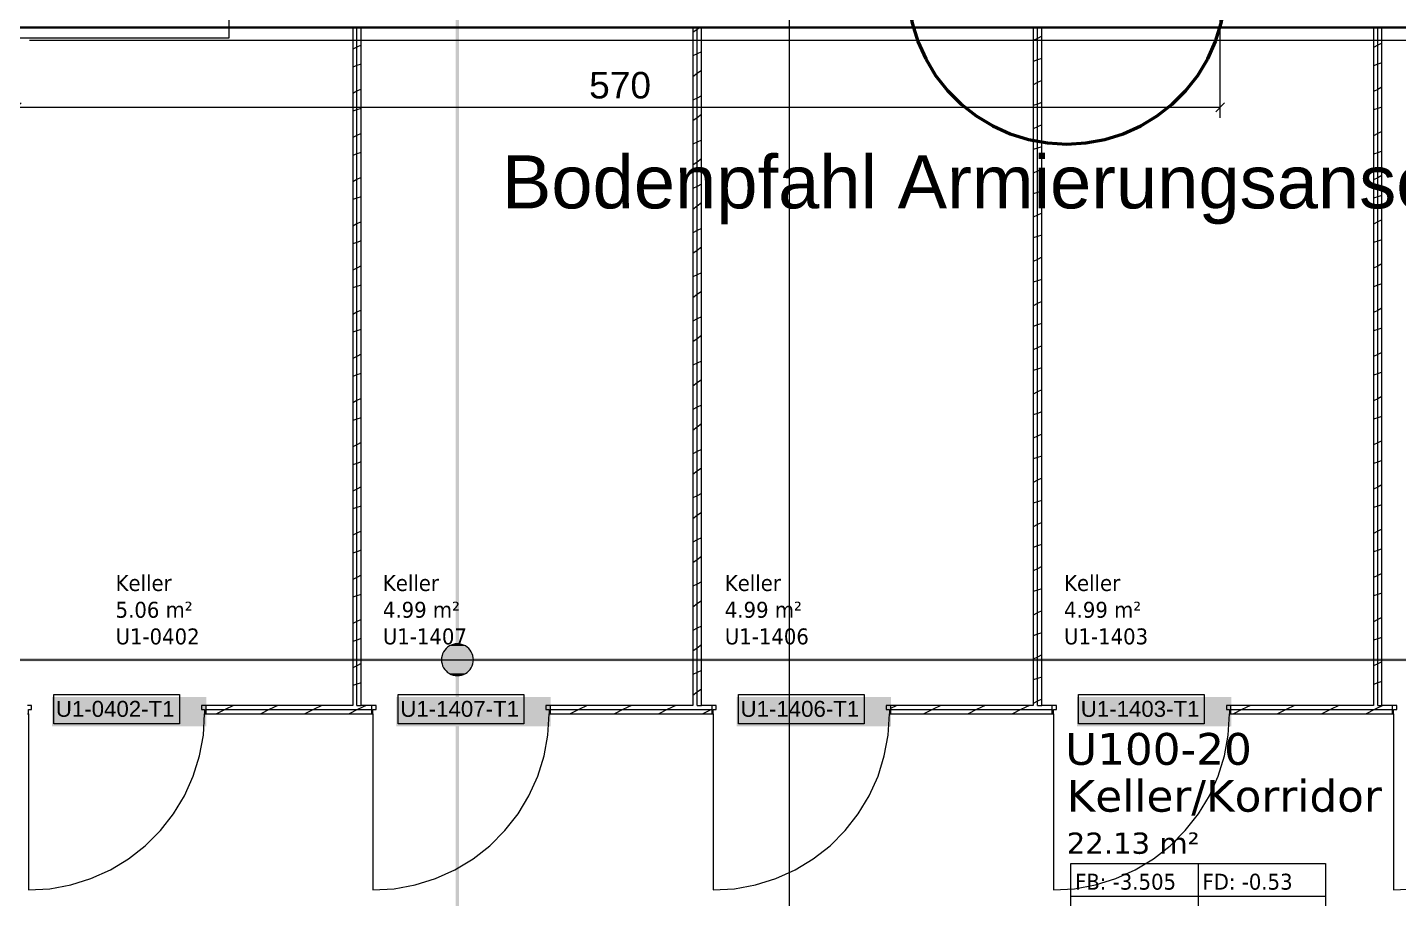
# Model space of a CAD drawing. Extents: x -1132 to 613, y -233 to 616.
# Drawn here: x -392.8 to -263.6, y -57.1 to 25 of the extents above; entities that cross this region are included whole.
import ezdxf
from ezdxf.lldxf.tags import DXFTag

# ---------------------------------------------------------------- set-up
doc = ezdxf.new("R2010")
doc.units = 0
doc.layers.get('0').update_dxf_attribs({"lineweight": 13})
for name, color, linetype, lineweight in [('A-AREA-____-IDEN', 7, 'Continuous', 5), ('A-DETL-____-HDLN', 7, '_Verdeckte Linien_', 9), ('A-DOOR-____-IDEN', 7, 'Continuous', 5), ('A-DOOR-FRAM-MCUT', 7, 'Continuous', 9), ('A-DOOR-OPNG-OTLN', 7, 'Continuous', 9), ('A-FLOR-____-OVHD', 7, 'Strichpunkt - Fein', 9), ('A-WALL-____-MCUT', 7, 'Continuous', 35), ('A-WALL-____-PATT', 7, 'Continuous', 35), ('A-WALL-FNSH-MCUT', 7, 'Continuous', 35), ('S-GRID-____-OTLN', 7, 'Continuous', 5)]:
    doc.layers.add(name, color=color, linetype=linetype, lineweight=lineweight)
for name, color, linetype, lineweight, true_color in [('EL01_VVV_Mass Blitzschutz', 3, 'Continuous', 13, 0x00ff00), ('EL01_WAN_Blitzschutz Text', 1, 'Continuous', 13, 0xff0000), ('EL01_WAN_Leitung_Potentialausgleich', 1, 'fein_strichliert', 13, 0xff0000)]:
    doc.layers.add(name, color=color, linetype=linetype, lineweight=lineweight, true_color=true_color)
doc.styles.get("Standard").update_dxf_attribs({"font": 'arial.ttf'})
tags = doc.linetypes.add('_Rasterlinie_', pattern=[0.375, 0.2, -0.05, 0.075, -0.05]).pattern_tags.tags
tags[10:11] = [DXFTag(74, 4), DXFTag(75, 0), DXFTag(340, '0'), DXFTag(46, 1.0), DXFTag(50, 0.0), DXFTag(44, 0.0), DXFTag(45, 0.0)]
tags[8:9] = [DXFTag(74, 4), DXFTag(75, 0), DXFTag(340, '0'), DXFTag(46, 1.0), DXFTag(50, 0.0), DXFTag(44, 0.0), DXFTag(45, 0.0)]
tags[6:7] = [DXFTag(74, 4), DXFTag(75, 0), DXFTag(340, '0'), DXFTag(46, 1.0), DXFTag(50, 0.0), DXFTag(44, 0.0), DXFTag(45, 0.0)]
tags[4:5] = [DXFTag(74, 4), DXFTag(75, 0), DXFTag(340, '0'), DXFTag(46, 1.0), DXFTag(50, 0.0), DXFTag(44, 0.0), DXFTag(45, 0.0)]
tags = doc.linetypes.add('_Verdeckte Linien_', pattern=[0.15, 0.1, -0.05]).pattern_tags.tags
tags[6:7] = [DXFTag(74, 4), DXFTag(75, 0), DXFTag(340, '0'), DXFTag(46, 1.0), DXFTag(50, 0.0), DXFTag(44, 0.0), DXFTag(45, 0.0)]
tags[4:5] = [DXFTag(74, 4), DXFTag(75, 0), DXFTag(340, '0'), DXFTag(46, 1.0), DXFTag(50, 0.0), DXFTag(44, 0.0), DXFTag(45, 0.0)]
tags = doc.linetypes.add('fein_strichliert', pattern=[4, 1, -2, 1]).pattern_tags.tags
tags[8:9] = [DXFTag(74, 4), DXFTag(75, 0), DXFTag(340, '0'), DXFTag(46, 0.0), DXFTag(50, 0.0), DXFTag(44, 0.0), DXFTag(45, 0.0)]
tags[6:7] = [DXFTag(74, 4), DXFTag(75, 0), DXFTag(340, '0'), DXFTag(46, 0.0), DXFTag(50, 0.0), DXFTag(44, 0.0), DXFTag(45, 0.0)]
tags[4:5] = [DXFTag(74, 4), DXFTag(75, 0), DXFTag(340, '0'), DXFTag(46, 0.0), DXFTag(50, 0.0), DXFTag(44, 0.0), DXFTag(45, 0.0)]
tags = doc.linetypes.add('Strichpunkt - Fein', pattern=[0.2, 0.1, -0.05, 0, -0.05]).pattern_tags.tags
tags[10:11] = [DXFTag(74, 4), DXFTag(75, 0), DXFTag(340, '0'), DXFTag(46, 1.0), DXFTag(50, 0.0), DXFTag(44, 0.0), DXFTag(45, 0.0)]
tags[8:9] = [DXFTag(74, 4), DXFTag(75, 0), DXFTag(340, '0'), DXFTag(46, 1.0), DXFTag(50, 0.0), DXFTag(44, 0.0), DXFTag(45, 0.0)]
tags[6:7] = [DXFTag(74, 4), DXFTag(75, 0), DXFTag(340, '0'), DXFTag(46, 1.0), DXFTag(50, 0.0), DXFTag(44, 0.0), DXFTag(45, 0.0)]
tags[4:5] = [DXFTag(74, 4), DXFTag(75, 0), DXFTag(340, '0'), DXFTag(46, 1.0), DXFTag(50, 0.0), DXFTag(44, 0.0), DXFTag(45, 0.0)]

# ---------------------------------------------------------------- blocks, each defined once
blk = doc.blocks.new('Referenz-A0UJ2EK7XE', base_point=(-1124.08, -162.87))
at = {"layer": 'A-AREA-____-IDEN', "color": 0, "linetype": 'Continuous', "ltscale": 0.13}
for p, q in [((-294.51, -53.83), (-270.51, -53.83)), ((-294.51, -59.96), (-294.51, -53.83)), ((-282.51, -53.83), (-282.51, -59.96)), ((-270.51, -53.83), (-270.51, -59.96)), ((-294.51, -56.89), (-270.51, -56.89))]:
    blk.add_line(p, q, dxfattribs=at)
at = {"layer": 'A-DETL-____-HDLN', "color": 0, "linetype": '_Verdeckte Linien_', "ltscale": 0.13}
for p, q in [((-373.81, 23.98), (-373.81, 140.98)), ((-518.41, 23.98), (-373.81, 23.98))]:
    blk.add_line(p, q, dxfattribs=at)
at = {"layer": 'A-DOOR-____-IDEN', "color": 0, "linetype": 'Continuous', "ltscale": 0.13}
for p, q in [((-390.33, -37.89), (-378.49, -37.89)), ((-390.33, -40.67), (-390.33, -37.89)), ((-378.49, -37.89), (-378.49, -40.67)), ((-357.88, -37.89), (-346.04, -37.89)), ((-357.88, -40.67), (-357.88, -37.89)), ((-346.04, -37.89), (-346.04, -40.67)), ((-325.83, -37.89), (-313.99, -37.89)), ((-325.83, -40.67), (-325.83, -37.89)), ((-313.99, -37.89), (-313.99, -40.67)), ((-293.78, -37.89), (-281.94, -37.89)), ((-293.78, -40.67), (-293.78, -37.89)), ((-281.94, -37.89), (-281.94, -40.67)), ((-378.49, -40.67), (-390.33, -40.67)), ((-346.04, -40.67), (-357.88, -40.67)), ((-313.99, -40.67), (-325.83, -40.67)), ((-281.94, -40.67), (-293.78, -40.67))]:
    blk.add_line(p, q, dxfattribs=at)
at = {"layer": 'A-DOOR-____-IDEN', "color": 7, "linetype": 'Continuous', "ltscale": 0.13, "true_color": 0xffffff}
for points in [[(-390.5, -40.89), (-375.96, -40.89), (-390.5, -38.13)], [(-375.96, -40.89), (-390.5, -38.13), (-375.96, -38.13)], [(-358.05, -40.89), (-343.51, -40.89), (-358.05, -38.13)], [(-343.51, -40.89), (-358.05, -38.13), (-343.51, -38.13)], [(-326, -40.89), (-311.46, -40.89), (-326, -38.13)], [(-311.46, -40.89), (-326, -38.13), (-311.46, -38.13)], [(-293.95, -40.89), (-279.41, -40.89), (-293.95, -38.13)], [(-279.41, -40.89), (-293.95, -38.13), (-279.41, -38.13)]]:
    blk.add_solid(points, dxfattribs=at)
at = {"layer": 'A-DOOR-FRAM-MCUT', "color": 0, "linetype": 'Continuous', "ltscale": 0.13}
for p, q in [((-392.41, -38.92), (-392.81, -38.92)), ((-392.81, -39.72), (-392.71, -39.72)), ((-392.71, -39.72), (-392.71, -39.32)), ((-392.71, -39.32), (-392.41, -39.32)), ((-392.41, -39.32), (-392.41, -38.92)), ((-376.01, -38.92), (-376.41, -38.92)), ((-376.41, -38.92), (-376.41, -39.32)), ((-376.41, -39.32), (-376.11, -39.32)), ((-376.11, -39.32), (-376.11, -39.72)), ((-376.11, -39.72), (-376.01, -39.72)), ((-359.96, -38.92), (-360.36, -38.92)), ((-360.36, -39.72), (-360.26, -39.72)), ((-360.26, -39.72), (-360.26, -39.32)), ((-360.26, -39.32), (-359.96, -39.32)), ((-359.96, -39.32), (-359.96, -38.92)), ((-343.56, -38.92), (-343.96, -38.92)), ((-343.96, -38.92), (-343.96, -39.32)), ((-343.96, -39.32), (-343.66, -39.32)), ((-343.66, -39.32), (-343.66, -39.72)), ((-343.66, -39.72), (-343.56, -39.72)), ((-327.91, -38.92), (-328.31, -38.92)), ((-328.31, -39.72), (-328.21, -39.72)), ((-328.21, -39.72), (-328.21, -39.32)), ((-328.21, -39.32), (-327.91, -39.32)), ((-327.91, -39.32), (-327.91, -38.92)), ((-311.51, -38.92), (-311.91, -38.92)), ((-311.91, -38.92), (-311.91, -39.32)), ((-311.91, -39.32), (-311.61, -39.32)), ((-311.61, -39.32), (-311.61, -39.72)), ((-311.61, -39.72), (-311.51, -39.72)), ((-295.86, -38.92), (-296.26, -38.92)), ((-296.26, -39.72), (-296.16, -39.72)), ((-296.16, -39.72), (-296.16, -39.32)), ((-296.16, -39.32), (-295.86, -39.32)), ((-295.86, -39.32), (-295.86, -38.92)), ((-279.46, -38.92), (-279.86, -38.92)), ((-279.86, -38.92), (-279.86, -39.32)), ((-279.86, -39.32), (-279.56, -39.32)), ((-279.56, -39.32), (-279.56, -39.72)), ((-279.56, -39.72), (-279.46, -39.72)), ((-263.81, -38.92), (-264.21, -38.92)), ((-264.21, -39.72), (-264.11, -39.72)), ((-264.11, -39.72), (-264.11, -39.32)), ((-264.11, -39.32), (-263.81, -39.32)), ((-263.81, -39.32), (-263.81, -38.92))]:
    blk.add_line(p, q, dxfattribs=at)
at = {"layer": 'A-DOOR-OPNG-OTLN', "color": 0, "linetype": 'Continuous', "ltscale": 0.13}
for p, q in [((-392.71, -39.72), (-392.71, -56.32)), ((-376.23, -41.72), (-376.11, -39.72)), ((-360.26, -39.72), (-360.26, -56.32)), ((-343.78, -41.72), (-343.66, -39.72)), ((-328.21, -39.72), (-328.21, -56.32)), ((-311.73, -41.72), (-311.61, -39.72)), ((-296.16, -39.72), (-296.16, -56.32)), ((-279.68, -41.72), (-279.56, -39.72)), ((-264.11, -39.72), (-264.11, -56.32)), ((-376.59, -43.69), (-376.23, -41.72)), ((-344.14, -43.69), (-343.78, -41.72)), ((-312.09, -43.69), (-311.73, -41.72)), ((-280.04, -43.69), (-279.68, -41.72)), ((-377.18, -45.61), (-376.59, -43.69)), ((-344.73, -45.61), (-344.14, -43.69)), ((-312.68, -45.61), (-312.09, -43.69)), ((-280.63, -45.61), (-280.04, -43.69)), ((-378.01, -47.44), (-377.18, -45.61)), ((-345.56, -47.44), (-344.73, -45.61)), ((-313.51, -47.44), (-312.68, -45.61)), ((-281.46, -47.44), (-280.63, -45.61)), ((-379.04, -49.15), (-378.01, -47.44)), ((-346.59, -49.15), (-345.56, -47.44)), ((-314.54, -49.15), (-313.51, -47.44)), ((-282.49, -49.15), (-281.46, -47.44)), ((-380.28, -50.73), (-379.04, -49.15)), ((-347.83, -50.73), (-346.59, -49.15)), ((-315.78, -50.73), (-314.54, -49.15)), ((-283.73, -50.73), (-282.49, -49.15)), ((-381.7, -52.15), (-380.28, -50.73)), ((-349.25, -52.15), (-347.83, -50.73)), ((-317.2, -52.15), (-315.78, -50.73)), ((-285.15, -52.15), (-283.73, -50.73)), ((-383.28, -53.38), (-381.7, -52.15)), ((-350.83, -53.38), (-349.25, -52.15)), ((-318.78, -53.38), (-317.2, -52.15)), ((-286.73, -53.38), (-285.15, -52.15)), ((-384.99, -54.42), (-383.28, -53.38)), ((-352.54, -54.42), (-350.83, -53.38)), ((-320.49, -54.42), (-318.78, -53.38)), ((-288.44, -54.42), (-286.73, -53.38)), ((-388.73, -55.84), (-386.82, -55.24)), ((-386.82, -55.24), (-384.99, -54.42)), ((-356.28, -55.84), (-354.37, -55.24)), ((-354.37, -55.24), (-352.54, -54.42)), ((-324.23, -55.84), (-322.32, -55.24)), ((-322.32, -55.24), (-320.49, -54.42)), ((-292.18, -55.84), (-290.27, -55.24)), ((-290.27, -55.24), (-288.44, -54.42)), ((-392.71, -56.32), (-390.71, -56.2)), ((-390.71, -56.2), (-388.73, -55.84)), ((-360.26, -56.32), (-358.26, -56.2)), ((-358.26, -56.2), (-356.28, -55.84)), ((-328.21, -56.32), (-326.21, -56.2)), ((-326.21, -56.2), (-324.23, -55.84)), ((-296.16, -56.32), (-294.16, -56.2)), ((-294.16, -56.2), (-292.18, -55.84)), ((-264.11, -56.32), (-262.11, -56.2))]:
    blk.add_line(p, q, dxfattribs=at)
at = {"layer": 'A-FLOR-____-OVHD', "color": 0, "linetype": 'Strichpunkt - Fein', "ltscale": 0.13}
blk.add_line((-392.61, 23.78), (-175.31, 23.78), dxfattribs=at)
at = {"layer": 'A-WALL-____-MCUT', "color": 0, "linetype": 'Continuous', "ltscale": 0.35}
for p, q in [((-393.81, 24.98), (-266.01, 24.98)), ((-266.01, 24.98), (-137.41, 24.98))]:
    blk.add_line(p, q, dxfattribs=at)
at = {"layer": 'A-WALL-____-MCUT', "color": 0, "linetype": 'Continuous', "lineweight": 9, "ltscale": 0.13}
for p, q in [((-361.76, -38.92), (-361.76, 24.98)), ((-329.71, -38.92), (-329.71, 24.98)), ((-297.66, -38.92), (-297.66, 24.98)), ((-265.61, -38.92), (-265.61, 24.98)), ((-376.01, -39.32), (-360.36, -39.32)), ((-361.76, -38.92), (-361.36, -38.92)), ((-343.56, -39.32), (-328.31, -39.32)), ((-329.71, -38.92), (-329.31, -38.92)), ((-311.51, -39.32), (-296.26, -39.32)), ((-297.66, -38.92), (-297.26, -38.92)), ((-279.46, -39.32), (-264.21, -39.32)), ((-265.61, -38.92), (-265.21, -38.92))]:
    blk.add_line(p, q, dxfattribs=at)
at = {"layer": 'A-WALL-____-PATT', "color": 0, "linetype": 'Continuous', "lineweight": 9, "ltscale": 0.13}
for p, q in [((-329.71, 24.79), (-330.11, 24.49)), ((-329.45, 24.98), (-329.71, 24.79)), ((-361.36, 23.32), (-361.76, 23.12)), ((-297.66, 23.94), (-298.06, 23.74)), ((-297.26, 24.14), (-297.66, 23.94)), ((-265.61, 23.3), (-266.01, 23.1)), ((-265.21, 23.5), (-265.61, 23.3)), ((-361.76, 23.12), (-362.16, 22.92)), ((-329.71, 22.49), (-330.11, 22.29)), ((-329.31, 22.69), (-329.71, 22.49)), ((-297.26, 22.05), (-297.66, 21.92)), ((-361.76, 21.38), (-362.16, 21.24)), ((-361.36, 21.51), (-361.76, 21.38)), ((-329.31, 20.92), (-329.71, 20.62)), ((-297.66, 21.92), (-298.06, 21.78)), ((-265.61, 21.5), (-266.01, 21.36)), ((-265.21, 21.63), (-265.61, 21.5)), ((-329.71, 20.62), (-330.11, 20.32)), ((-297.66, 19.77), (-298.06, 19.57)), ((-297.26, 19.97), (-297.66, 19.77)), ((-361.76, 18.96), (-362.16, 18.76)), ((-361.36, 19.16), (-361.76, 18.96)), ((-329.71, 18.32), (-330.11, 18.12)), ((-329.31, 18.52), (-329.71, 18.32)), ((-265.61, 19.14), (-266.01, 18.94)), ((-265.21, 19.34), (-265.61, 19.14)), ((-361.76, 17.21), (-362.16, 17.08)), ((-361.36, 17.34), (-361.76, 17.21)), ((-297.66, 17.75), (-298.06, 17.62)), ((-297.26, 17.89), (-297.66, 17.75)), ((-265.61, 17.33), (-266.01, 17.2)), ((-265.21, 17.46), (-265.61, 17.33)), ((-329.71, 16.46), (-330.11, 16.16)), ((-329.31, 16.76), (-329.71, 16.46)), ((-297.66, 15.61), (-298.06, 15.41)), ((-297.26, 15.81), (-297.66, 15.61)), ((-361.76, 14.79), (-362.16, 14.59)), ((-361.36, 14.99), (-361.76, 14.79)), ((-329.31, 14.36), (-329.71, 14.16)), ((-265.61, 14.97), (-266.01, 14.77)), ((-265.21, 15.17), (-265.61, 14.97)), ((-361.76, 13.05), (-362.16, 12.91)), ((-361.36, 13.18), (-361.76, 13.05)), ((-329.71, 14.16), (-330.11, 13.96)), ((-297.66, 13.59), (-298.06, 13.46)), ((-297.26, 13.72), (-297.66, 13.59)), ((-265.61, 13.17), (-266.01, 13.03)), ((-265.21, 13.3), (-265.61, 13.17)), ((-329.71, 12.29), (-330.11, 11.99)), ((-329.31, 12.59), (-329.71, 12.29)), ((-297.26, 11.64), (-297.66, 11.44)), ((-361.76, 10.63), (-362.16, 10.43)), ((-361.36, 10.83), (-361.76, 10.63)), ((-297.66, 11.44), (-298.06, 11.24)), ((-265.61, 10.81), (-266.01, 10.61)), ((-265.21, 11.01), (-265.61, 10.81)), ((-329.71, 9.99), (-330.11, 9.79)), ((-329.31, 10.19), (-329.71, 9.99)), ((-297.66, 9.42), (-298.06, 9.29)), ((-297.26, 9.56), (-297.66, 9.42)), ((-265.21, 9.13), (-265.61, 9)), ((-361.76, 8.88), (-362.16, 8.75)), ((-361.36, 9.01), (-361.76, 8.88)), ((-329.71, 8.13), (-330.11, 7.83)), ((-329.31, 8.43), (-329.71, 8.13)), ((-265.61, 9), (-266.01, 8.87)), ((-361.76, 6.46), (-362.16, 6.26)), ((-361.36, 6.66), (-361.76, 6.46)), ((-297.66, 7.28), (-298.06, 7.08)), ((-297.26, 7.48), (-297.66, 7.28)), ((-265.61, 6.64), (-266.01, 6.44)), ((-265.21, 6.84), (-265.61, 6.64)), ((-329.71, 5.83), (-330.11, 5.63)), ((-329.31, 6.03), (-329.71, 5.83)), ((-297.66, 5.26), (-298.06, 5.13)), ((-297.26, 5.39), (-297.66, 5.26)), ((-361.76, 4.72), (-362.16, 4.58)), ((-361.36, 4.85), (-361.76, 4.72)), ((-329.71, 3.96), (-330.11, 3.66)), ((-329.31, 4.26), (-329.71, 3.96)), ((-265.61, 4.84), (-266.01, 4.7)), ((-265.21, 4.97), (-265.61, 4.84)), ((-297.66, 3.11), (-298.06, 2.91)), ((-297.26, 3.31), (-297.66, 3.11)), ((-265.21, 2.68), (-265.61, 2.48)), ((-361.76, 2.3), (-362.16, 2.1)), ((-361.36, 2.5), (-361.76, 2.3)), ((-329.71, 1.66), (-330.11, 1.46)), ((-329.31, 1.86), (-329.71, 1.66)), ((-265.61, 2.48), (-266.01, 2.28)), ((-361.76, 0.55), (-362.16, 0.42)), ((-361.36, 0.68), (-361.76, 0.55)), ((-329.31, 0.1), (-329.71, -0.2)), ((-297.66, 1.09), (-298.06, 0.96)), ((-297.26, 1.23), (-297.66, 1.09)), ((-265.61, 0.67), (-266.01, 0.54)), ((-265.21, 0.81), (-265.61, 0.67)), ((-329.71, -0.2), (-330.11, -0.5)), ((-297.66, -1.05), (-298.06, -1.25)), ((-297.26, -0.85), (-297.66, -1.05)), ((-361.76, -1.87), (-362.16, -2.07)), ((-361.36, -1.67), (-361.76, -1.87)), ((-329.71, -2.5), (-330.11, -2.7)), ((-329.31, -2.3), (-329.71, -2.5)), ((-265.61, -1.69), (-266.01, -1.89)), ((-265.21, -1.49), (-265.61, -1.69)), ((-361.76, -3.61), (-362.16, -3.75)), ((-361.36, -3.48), (-361.76, -3.61)), ((-297.66, -3.07), (-298.06, -3.2)), ((-297.26, -2.94), (-297.66, -3.07)), ((-265.61, -3.49), (-266.01, -3.63)), ((-265.21, -3.36), (-265.61, -3.49)), ((-329.71, -4.37), (-330.11, -4.67)), ((-329.31, -4.07), (-329.71, -4.37)), ((-297.26, -5.02), (-297.66, -5.22)), ((-361.76, -6.03), (-362.16, -6.23)), ((-361.36, -5.83), (-361.76, -6.03)), ((-297.66, -5.22), (-298.06, -5.42)), ((-265.61, -5.85), (-266.01, -6.05)), ((-265.21, -5.65), (-265.61, -5.85)), ((-361.36, -7.64), (-361.76, -7.78)), ((-329.71, -6.67), (-330.11, -6.87)), ((-329.31, -6.47), (-329.71, -6.67)), ((-297.66, -7.23), (-298.06, -7.37)), ((-297.26, -7.1), (-297.66, -7.23)), ((-265.61, -7.66), (-266.01, -7.79)), ((-265.21, -7.52), (-265.61, -7.66)), ((-361.76, -7.78), (-362.16, -7.91)), ((-329.71, -8.53), (-330.11, -8.83)), ((-329.31, -8.23), (-329.71, -8.53)), ((-361.76, -10.2), (-362.16, -10.4)), ((-361.36, -10), (-361.76, -10.2)), ((-297.66, -9.38), (-298.06, -9.58)), ((-297.26, -9.18), (-297.66, -9.38)), ((-265.61, -10.02), (-266.01, -10.22)), ((-265.21, -9.82), (-265.61, -10.02)), ((-329.71, -10.83), (-330.11, -11.03)), ((-329.31, -10.63), (-329.71, -10.83)), ((-297.66, -11.4), (-298.06, -11.53)), ((-297.26, -11.27), (-297.66, -11.4)), ((-361.76, -11.94), (-362.16, -12.08)), ((-361.36, -11.81), (-361.76, -11.94)), ((-329.71, -12.7), (-330.11, -13)), ((-329.31, -12.4), (-329.71, -12.7)), ((-265.61, -11.82), (-266.01, -11.96)), ((-265.21, -11.69), (-265.61, -11.82)), ((-361.36, -14.16), (-361.76, -14.36)), ((-297.66, -13.55), (-298.06, -13.75)), ((-297.26, -13.35), (-297.66, -13.55)), ((-265.61, -14.18), (-266.01, -14.38)), ((-265.21, -13.98), (-265.61, -14.18)), ((-361.76, -14.36), (-362.16, -14.56)), ((-329.71, -15), (-330.11, -15.2)), ((-329.31, -14.8), (-329.71, -15)), ((-297.26, -15.43), (-297.66, -15.56)), ((-361.76, -16.11), (-362.16, -16.24)), ((-361.36, -15.97), (-361.76, -16.11)), ((-329.31, -16.56), (-329.71, -16.86)), ((-297.66, -15.56), (-298.06, -15.7)), ((-265.61, -15.99), (-266.01, -16.12)), ((-265.21, -15.85), (-265.61, -15.99)), ((-329.71, -16.86), (-330.11, -17.16)), ((-297.66, -17.71), (-298.06, -17.91)), ((-297.26, -17.51), (-297.66, -17.71)), ((-361.76, -18.53), (-362.16, -18.73)), ((-361.36, -18.33), (-361.76, -18.53)), ((-329.71, -19.16), (-330.11, -19.36)), ((-329.31, -18.96), (-329.71, -19.16)), ((-265.61, -18.35), (-266.01, -18.55)), ((-265.21, -18.15), (-265.61, -18.35)), ((-361.76, -20.27), (-362.16, -20.41)), ((-361.36, -20.14), (-361.76, -20.27)), ((-297.66, -19.73), (-298.06, -19.86)), ((-297.26, -19.6), (-297.66, -19.73)), ((-265.61, -20.15), (-266.01, -20.28)), ((-265.21, -20.02), (-265.61, -20.15)), ((-329.71, -21.03), (-330.11, -21.33)), ((-329.31, -20.73), (-329.71, -21.03)), ((-297.66, -21.88), (-298.06, -22.08)), ((-297.26, -21.68), (-297.66, -21.88)), ((-361.76, -22.69), (-362.16, -22.89)), ((-361.36, -22.49), (-361.76, -22.69)), ((-329.31, -23.13), (-329.71, -23.33)), ((-265.61, -22.51), (-266.01, -22.71)), ((-265.21, -22.31), (-265.61, -22.51)), ((-361.76, -24.44), (-362.16, -24.57)), ((-361.36, -24.3), (-361.76, -24.44)), ((-329.71, -23.33), (-330.11, -23.53)), ((-297.66, -23.89), (-298.06, -24.03)), ((-297.26, -23.76), (-297.66, -23.89)), ((-265.61, -24.32), (-266.01, -24.45)), ((-265.21, -24.18), (-265.61, -24.32)), ((-329.71, -25.19), (-330.11, -25.49)), ((-329.31, -24.89), (-329.71, -25.19)), ((-361.76, -26.86), (-362.16, -27.06)), ((-361.36, -26.66), (-361.76, -26.86)), ((-297.66, -26.04), (-298.06, -26.24)), ((-297.26, -25.84), (-297.66, -26.04)), ((-265.61, -26.68), (-266.01, -26.88)), ((-265.21, -26.48), (-265.61, -26.68)), ((-329.71, -27.49), (-330.11, -27.69)), ((-329.31, -27.29), (-329.71, -27.49)), ((-297.66, -28.06), (-298.06, -28.19)), ((-297.26, -27.93), (-297.66, -28.06)), ((-265.21, -28.35), (-265.61, -28.48)), ((-361.76, -28.6), (-362.16, -28.73)), ((-361.36, -28.47), (-361.76, -28.6)), ((-329.71, -29.36), (-330.11, -29.66)), ((-329.31, -29.06), (-329.71, -29.36)), ((-265.61, -28.48), (-266.01, -28.61)), ((-361.36, -30.82), (-361.76, -31.02)), ((-297.66, -30.21), (-298.06, -30.41)), ((-297.26, -30.01), (-297.66, -30.21)), ((-265.61, -30.84), (-266.01, -31.04)), ((-265.21, -30.64), (-265.61, -30.84)), ((-361.76, -31.02), (-362.16, -31.22)), ((-329.71, -31.66), (-330.11, -31.86)), ((-329.31, -31.46), (-329.71, -31.66)), ((-297.66, -32.22), (-298.06, -32.36)), ((-297.26, -32.09), (-297.66, -32.22)), ((-361.76, -32.77), (-362.16, -32.9)), ((-361.36, -32.63), (-361.76, -32.77)), ((-329.71, -33.52), (-330.11, -33.82)), ((-329.31, -33.22), (-329.71, -33.52)), ((-265.61, -32.65), (-266.01, -32.78)), ((-265.21, -32.51), (-265.61, -32.65)), ((-297.66, -34.37), (-298.06, -34.57)), ((-297.26, -34.17), (-297.66, -34.37)), ((-265.21, -34.81), (-265.61, -35.01)), ((-361.76, -35.19), (-362.16, -35.39)), ((-361.36, -34.99), (-361.76, -35.19)), ((-329.71, -35.82), (-330.11, -36.02)), ((-329.31, -35.62), (-329.71, -35.82)), ((-265.61, -35.01), (-266.01, -35.21)), ((-361.76, -36.93), (-362.16, -37.06)), ((-361.36, -36.8), (-361.76, -36.93)), ((-329.31, -37.39), (-329.71, -37.69)), ((-297.66, -36.39), (-298.06, -36.52)), ((-297.26, -36.25), (-297.66, -36.39)), ((-265.61, -36.81), (-266.01, -36.94)), ((-265.21, -36.68), (-265.61, -36.81)), ((-329.71, -37.69), (-330.11, -37.99)), ((-297.66, -38.54), (-298.06, -38.74)), ((-297.26, -38.34), (-297.66, -38.54)), ((-374.19, -39.32), (-374.99, -39.72)), ((-373.39, -38.92), (-374.19, -39.32)), ((-370.03, -39.32), (-370.83, -39.72)), ((-369.23, -38.92), (-370.03, -39.32)), ((-365.86, -39.32), (-366.66, -39.72)), ((-365.06, -38.92), (-365.86, -39.32)), ((-361.7, -39.32), (-362.5, -39.72)), ((-360.9, -38.92), (-361.7, -39.32)), ((-340.87, -39.32), (-341.67, -39.72)), ((-340.07, -38.92), (-340.87, -39.32)), ((-336.71, -39.32), (-337.51, -39.72)), ((-335.91, -38.92), (-336.71, -39.32)), ((-332.54, -39.32), (-333.34, -39.72)), ((-331.74, -38.92), (-332.54, -39.32)), ((-328.38, -39.32), (-329.18, -39.72)), ((-328.31, -39.29), (-328.38, -39.32)), ((-310.92, -38.92), (-311.51, -39.22)), ((-307.55, -39.32), (-308.35, -39.72)), ((-306.75, -38.92), (-307.55, -39.32)), ((-303.39, -39.32), (-304.19, -39.72)), ((-302.59, -38.92), (-303.39, -39.32)), ((-299.22, -39.32), (-300.02, -39.72)), ((-298.42, -38.92), (-299.22, -39.32)), ((-278.4, -39.32), (-279.2, -39.72)), ((-277.6, -38.92), (-278.4, -39.32)), ((-274.24, -39.32), (-275.04, -39.72)), ((-273.44, -38.92), (-274.24, -39.32)), ((-270.07, -39.32), (-270.87, -39.72)), ((-269.27, -38.92), (-270.07, -39.32)), ((-265.91, -39.32), (-266.71, -39.72)), ((-265.11, -38.92), (-265.91, -39.32))]:
    blk.add_line(p, q, dxfattribs=at)
at = {"layer": 'A-WALL-FNSH-MCUT', "color": 0, "linetype": 'Continuous', "lineweight": 9, "ltscale": 0.13}
for p, q in [((-362.16, 24.98), (-362.16, -38.92)), ((-361.36, -38.92), (-361.36, 24.98)), ((-330.11, 24.98), (-330.11, -38.92)), ((-329.31, -38.92), (-329.31, 24.98)), ((-298.06, 24.98), (-298.06, -38.92)), ((-297.26, -38.92), (-297.26, 24.98)), ((-266.01, 24.98), (-266.01, -38.92)), ((-265.21, -38.92), (-265.21, 24.98)), ((-362.16, -38.92), (-376.01, -38.92)), ((-376.01, -38.92), (-376.01, -39.72)), ((-376.01, -39.72), (-360.36, -39.72)), ((-360.36, -38.92), (-361.36, -38.92)), ((-360.36, -39.72), (-360.36, -38.92)), ((-330.11, -38.92), (-343.56, -38.92)), ((-343.56, -38.92), (-343.56, -39.72)), ((-343.56, -39.72), (-328.31, -39.72)), ((-328.31, -38.92), (-329.31, -38.92)), ((-328.31, -39.72), (-328.31, -38.92)), ((-298.06, -38.92), (-311.51, -38.92)), ((-311.51, -38.92), (-311.51, -39.72)), ((-311.51, -39.72), (-296.26, -39.72)), ((-296.26, -38.92), (-297.26, -38.92)), ((-296.26, -39.72), (-296.26, -38.92)), ((-266.01, -38.92), (-279.46, -38.92)), ((-279.46, -38.92), (-279.46, -39.72)), ((-279.46, -39.72), (-264.21, -39.72)), ((-264.21, -38.92), (-265.21, -38.92)), ((-264.21, -39.72), (-264.21, -38.92))]:
    blk.add_line(p, q, dxfattribs=at)
at = {"layer": 'S-GRID-____-OTLN', "color": 0, "linetype": '_Rasterlinie_', "ltscale": 0.13}
for p, q in [((-321.01, -159.1), (-321.01, 585.98)), ((-1115.8, -34.62), (95.18, -34.62))]:
    blk.add_line(p, q, dxfattribs=at)
at = {"layer": 'A-AREA-____-IDEN', "color": 0, "linetype": 'Continuous', "ltscale": 0.13, "attachment_point": 1}
for s, insert, char_height in [('{\\W0.9;\\fVerdana;Keller}', (-384.5, -26.64), 1.5), ('{\\W0.9;\\fVerdana;Keller}', (-359.32, -26.64), 1.5), ('{\\W0.9;\\fVerdana;Keller}', (-327.11, -26.64), 1.5), ('{\\W0.9;\\fVerdana;Keller}', (-295.15, -26.64), 1.5), ('{\\W0.9;\\fVerdana;5.06 m²}', (-384.5, -29.16), 1.5), ('{\\W0.9;\\fVerdana;4.99 m²}', (-359.32, -29.16), 1.5), ('{\\W0.9;\\fVerdana;4.99 m²}', (-327.11, -29.16), 1.5), ('{\\W0.9;\\fVerdana;4.99 m²}', (-295.15, -29.16), 1.5), ('{\\W0.9;\\fVerdana;U1-0402}', (-384.5, -31.67), 1.5), ('{\\W0.9;\\fVerdana;U1-1407}', (-359.32, -31.67), 1.5), ('{\\W0.9;\\fVerdana;U1-1406}', (-327.11, -31.67), 1.5), ('{\\W0.9;\\fVerdana;U1-1403}', (-295.15, -31.67), 1.5), ('{\\fVerdana;U100-20}', (-295.05, -41.52), 3), ('{\\fVerdana;Keller/Korridor}', (-294.91, -45.94), 3), ('{\\fVerdana;22.13 m²}', (-294.9, -50.91), 2), ('{\\W0.9;\\fVerdana;FB: -3.505}', (-294.12, -54.79), 1.5), ('{\\W0.9;\\fVerdana;FD: -0.53}', (-282.12, -54.79), 1.5)]:
    blk.add_mtext(s, dxfattribs=dict(at, insert=insert, char_height=char_height))
at = {"layer": 'A-DOOR-____-IDEN', "color": 0, "linetype": 'Continuous', "ltscale": 0.13, "char_height": 1.5, "attachment_point": 1}
for s, insert in [('{\\fArial;U1-0402-T1}', (-390.13, -38.5)), ('{\\fArial;U1-1407-T1}', (-357.68, -38.5)), ('{\\fArial;U1-1406-T1}', (-325.63, -38.5)), ('{\\fArial;U1-1403-T1}', (-293.58, -38.5))]:
    blk.add_mtext(s, dxfattribs=dict(at, insert=insert))
blk = doc.blocks.new('Maß-A0UJ2EKLXE', base_point=(-394.22, 16.45))
at = {"color": 0, "lineweight": -2}
for p, q in [((-280.46, 16.45), (-280.46, 28.98)), ((-393.8, 16.45), (-393.8, 24.98)), ((-393.39, 17.86), (-394.22, 17.03)), ((-393.8, 17.45), (-280.46, 17.45)), ((-280.04, 17.86), (-280.87, 17.03))]:
    blk.add_line(p, q, dxfattribs=at)
at = {"color": 0, "lineweight": -2, "insert": (-339.89, 20.78), "char_height": 2.5, "attachment_point": 1}
blk.add_mtext('{\\fArial;570}', dxfattribs=at)
blk = doc.blocks.new('Kreis-A0UJ2EMBXE', base_point=(-309.9, 13.98))
at = {"color": 0, "linetype": 'ByBlock', "lineweight": -2, "ltscale": 0.5}
for p, q in [((-294.9, 43.98), (-296.71, 43.87)), ((-293.1, 43.87), (-294.9, 43.98)), ((-300.22, 43), (-301.87, 42.26)), ((-298.49, 43.54), (-300.22, 43)), ((-296.71, 43.87), (-298.49, 43.54)), ((-291.31, 43.54), (-293.1, 43.87)), ((-289.59, 43), (-291.31, 43.54)), ((-287.93, 42.26), (-289.59, 43)), ((-301.87, 42.26), (-303.43, 41.32)), ((-286.38, 41.32), (-287.93, 42.26)), ((-304.85, 40.21), (-306.13, 38.93)), ((-303.43, 41.32), (-304.85, 40.21)), ((-284.96, 40.21), (-286.38, 41.32)), ((-283.68, 38.93), (-284.96, 40.21)), ((-306.13, 38.93), (-307.25, 37.5)), ((-282.56, 37.5), (-283.68, 38.93)), ((-307.25, 37.5), (-308.19, 35.95)), ((-281.62, 35.95), (-282.56, 37.5)), ((-308.19, 35.95), (-308.93, 34.3)), ((-280.88, 34.3), (-281.62, 35.95)), ((-308.93, 34.3), (-309.47, 32.57)), ((-280.34, 32.57), (-280.88, 34.3)), ((-309.47, 32.57), (-309.79, 30.79)), ((-280.01, 30.79), (-280.34, 32.57)), ((-309.79, 30.79), (-309.9, 28.98)), ((-279.9, 28.98), (-280.01, 30.79)), ((-309.9, 28.98), (-309.79, 27.17)), ((-280.01, 27.17), (-279.9, 28.98)), ((-309.79, 27.17), (-309.47, 25.39)), ((-280.34, 25.39), (-280.01, 27.17)), ((-309.47, 25.39), (-308.93, 23.66)), ((-280.88, 23.66), (-280.34, 25.39)), ((-308.93, 23.66), (-308.19, 22.01)), ((-281.62, 22.01), (-280.88, 23.66)), ((-308.19, 22.01), (-307.25, 20.46)), ((-282.56, 20.46), (-281.62, 22.01)), ((-307.25, 20.46), (-306.13, 19.03)), ((-283.68, 19.03), (-282.56, 20.46)), ((-306.13, 19.03), (-304.85, 17.75)), ((-284.96, 17.75), (-283.68, 19.03)), ((-304.85, 17.75), (-303.43, 16.63)), ((-286.38, 16.63), (-284.96, 17.75)), ((-303.43, 16.63), (-301.87, 15.7)), ((-301.87, 15.7), (-300.22, 14.95)), ((-289.59, 14.95), (-287.93, 15.7)), ((-287.93, 15.7), (-286.38, 16.63)), ((-300.22, 14.95), (-298.49, 14.41)), ((-298.49, 14.41), (-296.71, 14.09)), ((-293.1, 14.09), (-291.31, 14.41)), ((-291.31, 14.41), (-289.59, 14.95)), ((-296.71, 14.09), (-294.9, 13.98)), ((-294.9, 13.98), (-293.1, 14.09))]:
    blk.add_line(p, q, dxfattribs=at)
blk = doc.blocks.new('Anschlusspunkt-A0UJ2ENFXE', base_point=(-353.8, -36.12))
at = {"color": 0, "linetype": 'ByBlock', "lineweight": -2, "ltscale": 0.13}
for p, q in [((-353.36, -33.56), (-353.49, -33.71)), ((-353.22, -33.43), (-353.36, -33.56)), ((-353.05, -33.32), (-353.22, -33.43)), ((-352.88, -33.24), (-353.05, -33.32)), ((-352.69, -33.17), (-352.88, -33.24)), ((-352.5, -33.13), (-352.69, -33.17)), ((-352.3, -33.12), (-352.5, -33.13)), ((-352.11, -33.13), (-352.3, -33.12)), ((-351.92, -33.17), (-352.11, -33.13)), ((-351.73, -33.24), (-351.92, -33.17)), ((-351.55, -33.32), (-351.73, -33.24)), ((-351.39, -33.43), (-351.55, -33.32)), ((-351.24, -33.56), (-351.39, -33.43)), ((-351.11, -33.71), (-351.24, -33.56)), ((-353.79, -34.43), (-353.8, -34.62)), ((-353.8, -34.62), (-353.79, -34.82)), ((-353.75, -34.23), (-353.79, -34.43)), ((-353.79, -34.82), (-353.75, -35.01)), ((-353.69, -34.05), (-353.75, -34.23)), ((-353.6, -33.87), (-353.69, -34.05)), ((-353.49, -33.71), (-353.6, -33.87)), ((-351.01, -33.87), (-351.11, -33.71)), ((-350.92, -34.05), (-351.01, -33.87)), ((-350.86, -34.23), (-350.92, -34.05)), ((-350.82, -34.43), (-350.86, -34.23)), ((-350.86, -35.01), (-350.82, -34.82)), ((-350.8, -34.62), (-350.82, -34.43)), ((-350.82, -34.82), (-350.8, -34.62)), ((-353.75, -35.01), (-353.69, -35.2)), ((-353.69, -35.2), (-353.6, -35.37)), ((-353.6, -35.37), (-353.49, -35.53)), ((-353.49, -35.53), (-353.36, -35.68)), ((-353.36, -35.68), (-353.22, -35.81)), ((-353.22, -35.81), (-353.05, -35.92)), ((-353.05, -35.92), (-352.88, -36.01)), ((-352.88, -36.01), (-352.69, -36.07)), ((-352.69, -36.07), (-352.5, -36.11)), ((-352.5, -36.11), (-352.3, -36.12)), ((-352.3, -36.12), (-352.11, -36.11)), ((-352.11, -36.11), (-351.92, -36.07)), ((-351.92, -36.07), (-351.73, -36.01)), ((-351.73, -36.01), (-351.55, -35.92)), ((-351.55, -35.92), (-351.39, -35.81)), ((-351.39, -35.81), (-351.24, -35.68)), ((-351.24, -35.68), (-351.11, -35.53)), ((-351.11, -35.53), (-351.01, -35.37)), ((-351.01, -35.37), (-350.92, -35.2)), ((-350.92, -35.2), (-350.86, -35.01))]:
    blk.add_line(p, q, dxfattribs=at)
for points in [[(-351.01, -33.86), (-353.6, -33.86), (-351.24, -33.57)], [(-353.6, -33.86), (-351.24, -33.57), (-353.37, -33.57)], [(-351.24, -33.57), (-353.37, -33.57), (-351.25, -33.55)], [(-353.37, -33.57), (-351.25, -33.55), (-353.35, -33.55)], [(-351.25, -33.55), (-353.35, -33.55), (-351.55, -33.33)], [(-353.35, -33.55), (-351.55, -33.33), (-353.07, -33.33)], [(-351.55, -33.33), (-353.07, -33.33), (-351.57, -33.31)], [(-353.07, -33.33), (-351.57, -33.31), (-353.03, -33.31)], [(-351.57, -33.31), (-353.03, -33.31), (-351.91, -33.18)], [(-353.03, -33.31), (-351.91, -33.18), (-352.71, -33.18)], [(-351.91, -33.18), (-352.71, -33.18), (-351.94, -33.17)], [(-352.71, -33.18), (-351.94, -33.17), (-352.64, -33.17)], [(-351.94, -33.17), (-352.64, -33.17), (-352.33, -33.12)], [(-350.8, -34.62), (-353.8, -34.62), (-350.86, -34.24)], [(-353.8, -34.62), (-350.86, -34.24), (-353.75, -34.24)], [(-353.75, -35.01), (-350.8, -34.62), (-353.8, -34.62)], [(-350.86, -34.23), (-353.75, -34.23), (-351, -33.88)], [(-353.75, -34.23), (-351, -33.88), (-353.61, -33.88)], [(-350.86, -34.24), (-353.75, -34.24), (-350.86, -34.23)], [(-353.75, -34.24), (-350.86, -34.23), (-353.75, -34.23)], [(-350.86, -35.01), (-353.75, -35.01), (-350.8, -34.62)], [(-351, -33.88), (-353.61, -33.88), (-351.01, -33.86)], [(-353.61, -33.88), (-351.01, -33.86), (-353.6, -33.86)], [(-353.61, -35.36), (-350.86, -35.01), (-353.75, -35.01)], [(-350.86, -35.01), (-353.75, -35.01), (-350.86, -35.01)], [(-353.75, -35.01), (-350.86, -35.01), (-353.75, -35.01)], [(-351, -35.36), (-353.61, -35.36), (-350.86, -35.01)], [(-353.6, -35.38), (-351, -35.36), (-353.61, -35.36)], [(-351.01, -35.38), (-353.6, -35.38), (-351, -35.36)], [(-353.37, -35.67), (-351.01, -35.38), (-353.6, -35.38)], [(-351.24, -35.67), (-353.37, -35.67), (-351.01, -35.38)], [(-353.35, -35.69), (-351.24, -35.67), (-353.37, -35.67)], [(-351.25, -35.69), (-353.35, -35.69), (-351.24, -35.67)], [(-353.07, -35.91), (-351.25, -35.69), (-353.35, -35.69)], [(-351.55, -35.91), (-353.07, -35.91), (-351.25, -35.69)], [(-353.03, -35.93), (-351.55, -35.91), (-353.07, -35.91)], [(-351.57, -35.93), (-353.03, -35.93), (-351.55, -35.91)], [(-352.71, -36.07), (-351.57, -35.93), (-353.03, -35.93)], [(-351.91, -36.07), (-352.71, -36.07), (-351.57, -35.93)], [(-352.64, -36.08), (-351.91, -36.07), (-352.71, -36.07)], [(-351.94, -36.08), (-352.64, -36.08), (-351.91, -36.07)], [(-352.33, -36.12), (-351.94, -36.08), (-352.64, -36.08)]]:
    blk.add_solid(points, dxfattribs=at)
blk = doc.blocks.new('Bauteilbeschriftung-A0UJ2EPVXE', base_point=(-348.11, 7.92))
at = {"color": 0, "linetype": 'ByBlock', "lineweight": -2, "ltscale": 0.13, "insert": (-348.11, 12.92), "char_height": 5, "attachment_point": 1}
blk.add_mtext('{\\fArial;Bodenpfahl Armierungsanschluss }', dxfattribs=at)

msp = doc.modelspace()

# ---------------------------------------------------------------- linework, layer by layer
at = {"layer": 'EL01_WAN_Leitung_Potentialausgleich', "linetype": 'ByBlock', "ltscale": 0.13}
for points in [[(-352.45, -159.1), (-352.15, -159.1), (-352.45, 512.98)], [(-352.15, -159.1), (-352.45, 512.98), (-352.15, 512.98)], [(-540.9, -34.77), (48.2, -34.77), (-540.9, -34.47)], [(48.2, -34.77), (-540.9, -34.47), (48.2, -34.47)]]:
    msp.add_solid(points, dxfattribs=at)

# ---------------------------------------------------------------- block references
at = {"color": 9, "lineweight": 25, "ltscale": 0.25, "true_color": 0xc0c0c0}
msp.add_blockref('Referenz-A0UJ2EK7XE', (-1124.08, -162.87), dxfattribs=at)
at = {"layer": 'EL01_VVV_Mass Blitzschutz', "linetype": 'Continuous', "ltscale": 0.13}
msp.add_blockref('Maß-A0UJ2EKLXE', (-394.22, 16.45), dxfattribs=at)
at = {"layer": 'EL01_WAN_Blitzschutz Text', "linetype": 'ByBlock', "ltscale": 0.13}
msp.add_blockref('Bauteilbeschriftung-A0UJ2EPVXE', (-348.11, 7.92), dxfattribs=at)
at = {"layer": 'EL01_WAN_Leitung_Potentialausgleich', "linetype": 'ByBlock', "lineweight": 50, "ltscale": 0.5}
msp.add_blockref('Kreis-A0UJ2EMBXE', (-309.9, 13.98), dxfattribs=at)
at = {"layer": 'EL01_WAN_Leitung_Potentialausgleich', "linetype": 'ByBlock', "ltscale": 0.13}
msp.add_blockref('Anschlusspunkt-A0UJ2ENFXE', (-353.8, -36.12), dxfattribs=at)

doc.saveas('drawing.dxf')
